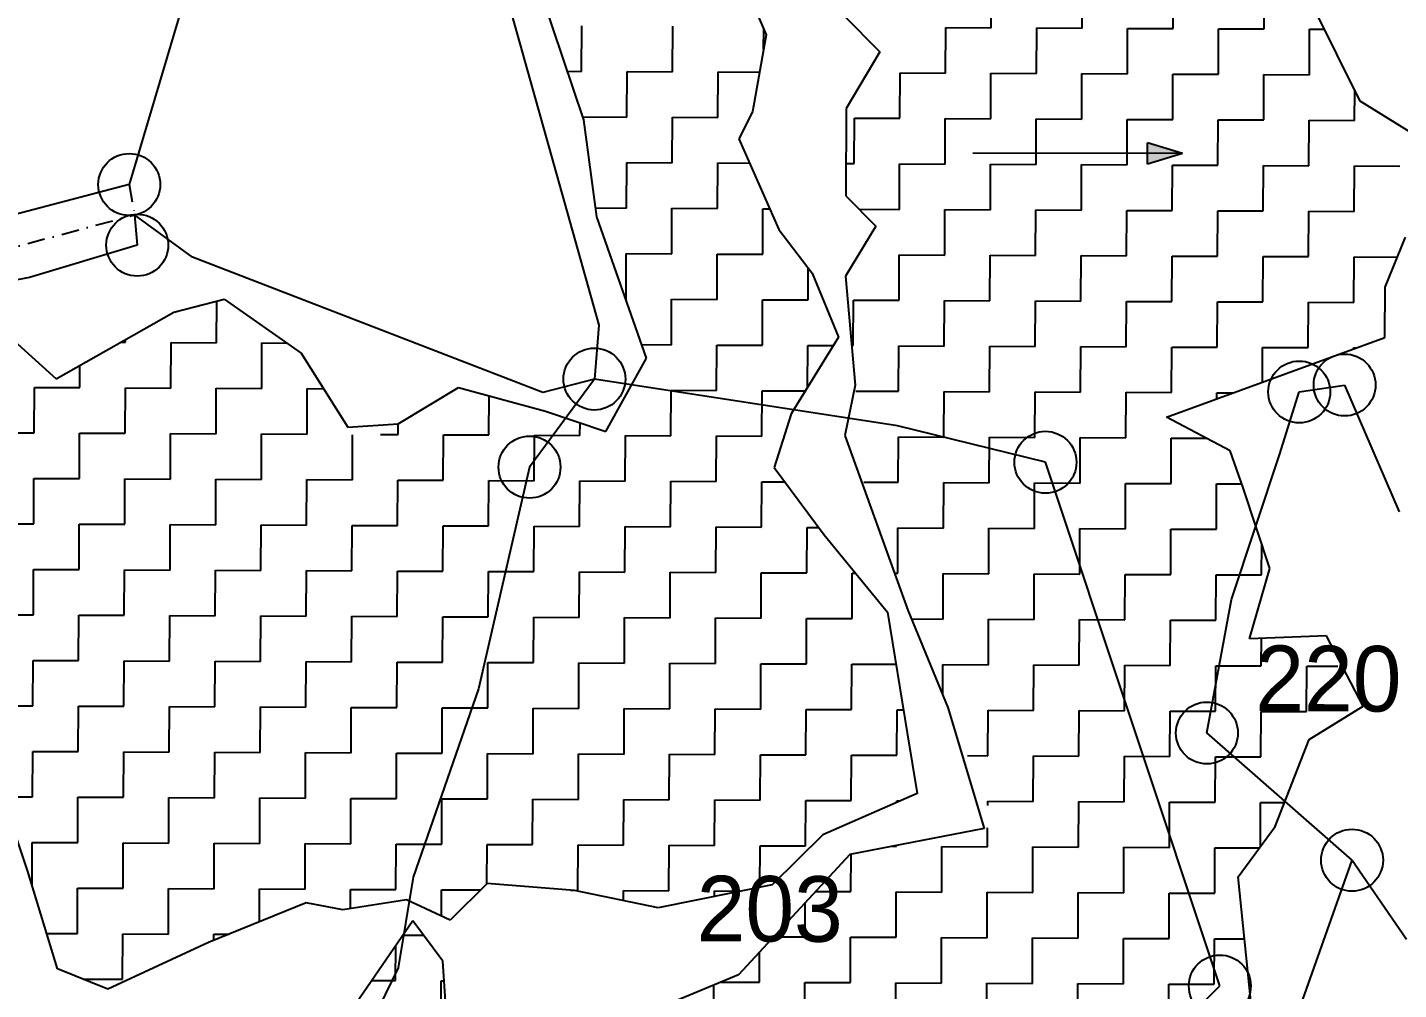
# Model space of a CAD drawing. Header units: metres. Extents: x 281411 to 286097, y 2026212 to 2030446.
# Drawn here: x 283624.7 to 284017.9, y 2029278.3 to 2029554.2 of the extents above; entities that cross this region are included whole.
import ezdxf
from ezdxf.enums import TextEntityAlignment as Align

# ---------------------------------------------------------------- set-up
doc = ezdxf.new("R2010")
doc.units = ezdxf.units.M
doc.linetypes.add('DASHDOT', pattern=[1, 0.5, -0.25, 0, -0.25])
for name, color, linetype in [('POLY_HATCH', 12, 'Continuous'), ('POLY_PARCEL', 6, 'Continuous'), ('POLY_WATER', 4, 'Continuous'), ('TEXT_PARCEL', 7, 'Continuous'), ('V_BOUND_LINE', 7, 'Continuous'), ('V_BOUND_STREAM_LINE', 7, 'DASHDOT')]:
    doc.layers.add(name, color=color, linetype=linetype)
doc.styles.add('TEXT_MAP', font='')
doc.styles.get('TEXT_MAP').set_extended_font_data('Kruti Dev 050')

msp = doc.modelspace()

# ---------------------------------------------------------------- hatches: boundary and pattern name
h = msp.add_hatch(color=256)
h.paths.add_polyline_path([(283945.96, 2029518.03), (283945.96, 2029514.98), (283955.94, 2029518.02)])
h.paths.add_polyline_path([(283955.94, 2029518.02), (283945.97, 2029521.08), (283945.96, 2029518.03)])

# ---------------------------------------------------------------- linework, layer by layer
for points in [[(283945.96, 2029514.98), (283945.97, 2029521.08)], [(283955.94, 2029518.02), (283945.97, 2029521.08)], [(283955.94, 2029518.02), (283895.83, 2029518.09)], [(283955.94, 2029518.02), (283945.96, 2029514.98)]]:
    msp.add_lwpolyline(points)
for centre in [(283653.88, 2029509.15), (283656.17, 2029491.76), (283787.29, 2029453.36), (283989.45, 2029449.66), (284002.48, 2029451.66), (283916.66, 2029429.5), (283768.68, 2029428.11), (283962.98, 2029351.88), (284004.6, 2029315.4), (283966.67, 2029279.34)]:
    msp.add_circle(centre, 8.88)
at = {"layer": 'POLY_HATCH'}
for p, q in [((283784.27, 2029527.74), (283771.16, 2029566.66)), ((283833.71, 2029558.77), (283836.56, 2029552.03)), ((283858.67, 2029557.83), (283869.2, 2029547.2)), ((284006.88, 2029533), (283993.54, 2029559.98)), ((283836.56, 2029552.03), (283832.62, 2029529.94)), ((283869.2, 2029547.2), (283859.51, 2029530.91)), ((284051.7, 2029505.46), (284006.88, 2029533)), ((283832.62, 2029529.94), (283828.73, 2029522.26)), ((283859.51, 2029530.91), (283859.39, 2029505.91)), ((283787.99, 2029499.84), (283784.27, 2029527.74)), ((283828.73, 2029522.26), (283840.16, 2029496.26)), ((283859.39, 2029505.91), (283868.01, 2029497.22)), ((283802.23, 2029459.4), (283787.99, 2029499.84)), ((283868.01, 2029497.22), (283859.29, 2029482.84)), ((283840.16, 2029496.26), (283849.72, 2029483.71)), ((284014.07, 2029479.68), (284019.91, 2029494.07)), ((283849.72, 2029483.71), (283857.33, 2029465.41)), ((283859.29, 2029482.84), (283862.1, 2029451.6)), ((284014, 2029465.26), (284014.07, 2029479.68)), ((283666.67, 2029472.51), (283681.12, 2029476.29)), ((283681.12, 2029476.29), (283703.17, 2029460.81)), ((283632.92, 2029453.44), (283666.67, 2029472.51)), ((283615.68, 2029468.9), (283632.92, 2029453.44)), ((283857.33, 2029465.41), (283843.77, 2029443.36)), ((283951.38, 2029442.47), (284014, 2029465.26)), ((283703.17, 2029460.81), (283716.54, 2029439.6)), ((283790.6, 2029438.31), (283802.23, 2029459.4)), ((283730.97, 2029440.5), (283748.33, 2029450.99)), ((283748.33, 2029450.99), (283773.31, 2029444.15)), ((283862.1, 2029451.6), (283859.15, 2029437.19)), ((283773.31, 2029444.15), (283790.6, 2029438.31)), ((283843.77, 2029443.36), (283838.89, 2029428)), ((283969.61, 2029432.77), (283951.38, 2029442.47)), ((283716.54, 2029439.6), (283730.97, 2029440.5)), ((283859.15, 2029437.19), (283877.2, 2029387.12)), ((283973.41, 2029422.18), (283969.61, 2029432.77)), ((283838.89, 2029428), (283853.23, 2029408.71)), ((283981, 2029399.07), (283973.41, 2029422.18)), ((283853.23, 2029408.71), (283871.4, 2029386.52)), ((283975.14, 2029378.91), (283981, 2029399.07)), ((283877.2, 2029387.12), (283888.62, 2029359.19)), ((283871.4, 2029386.52), (283877.02, 2029351.88)), ((283997.27, 2029379.77), (283975.14, 2029378.91)), ((284007.76, 2029359.54), (283997.27, 2029379.77)), ((283624.79, 2029312.19), (283608.65, 2029360.33)), ((283992.32, 2029349.99), (284007.76, 2029359.54)), ((283888.62, 2029359.19), (283899.04, 2029324.53)), ((283877.02, 2029351.88), (283879.83, 2029334.57)), ((283982.59, 2029325.04), (283992.32, 2029349.99)), ((283879.83, 2029334.57), (283852.8, 2029322.7)), ((283899.04, 2029324.53), (283860.54, 2029317.02)), ((283971.95, 2029310.67), (283982.59, 2029325.04)), ((283852.8, 2029322.7), (283838.3, 2029308.34)), ((283860.54, 2029317.02), (283828.64, 2029282.55)), ((283633.32, 2029284.27), (283624.79, 2029312.19)), ((283756.55, 2029308.71), (283745.92, 2029298.19)), ((283781.55, 2029306.68), (283756.55, 2029308.71)), ((283975.63, 2029274.12), (283971.95, 2029310.67)), ((283805.57, 2029301.76), (283781.55, 2029306.68)), ((283838.3, 2029308.34), (283805.57, 2029301.76)), ((283704.58, 2029303.18), (283676.64, 2029291.77)), ((283715.15, 2029301.21), (283704.58, 2029303.18)), ((283733.44, 2029304.01), (283715.15, 2029301.21)), ((283745.92, 2029298.19), (283733.44, 2029304.01)), ((283735.2, 2029298.01), (283716.8, 2029271.18)), ((283743.8, 2029286.44), (283735.2, 2029298.01)), ((283676.64, 2029291.77), (283647.72, 2029278.44)), ((283745.6, 2029259.51), (283743.8, 2029286.44)), ((283647.72, 2029278.44), (283633.32, 2029284.27)), ((283828.64, 2029282.55), (283792.02, 2029267.34))]:
    msp.add_line(p, q, dxfattribs=at)
at = {"layer": 'POLY_HATCH', "linetype": 'Continuous'}
for p, q in [((283901.1, 2029554.1), (283901.16, 2029567.15)), ((283927.19, 2029553.98), (283927.25, 2029567.03)), ((283953.28, 2029553.86), (283953.34, 2029566.91)), ((283979.38, 2029553.75), (283979.44, 2029566.79)), ((283783.63, 2029541.58), (283783.69, 2029554.63)), ((283809.72, 2029541.47), (283809.78, 2029554.51)), ((283835.84, 2029548), (283835.87, 2029553.67)), ((283888, 2029541.11), (283888.05, 2029554.16)), ((283888.05, 2029554.16), (283901.1, 2029554.1)), ((283914.09, 2029540.99), (283914.15, 2029554.04)), ((283914.15, 2029554.04), (283927.19, 2029553.98)), ((283940.18, 2029540.88), (283940.24, 2029553.92)), ((283940.24, 2029553.92), (283953.28, 2029553.86)), ((283966.27, 2029540.76), (283966.33, 2029553.81)), ((283966.33, 2029553.81), (283979.38, 2029553.75)), ((283992.36, 2029540.64), (283992.42, 2029553.69)), ((283992.42, 2029553.69), (283996.66, 2029553.67)), ((283779.6, 2029541.6), (283783.63, 2029541.58)), ((283796.62, 2029528.48), (283796.67, 2029541.53)), ((283796.67, 2029541.53), (283809.72, 2029541.47)), ((283822.71, 2029528.36), (283822.77, 2029541.41)), ((283822.77, 2029541.41), (283834.66, 2029541.35)), ((283874.89, 2029528.13), (283874.95, 2029541.17)), ((283874.95, 2029541.17), (283888, 2029541.11)), ((283900.98, 2029528.01), (283901.04, 2029541.05)), ((283901.04, 2029541.05), (283914.09, 2029540.99)), ((283927.08, 2029527.89), (283927.13, 2029540.94)), ((283927.13, 2029540.94), (283940.18, 2029540.88)), ((283953.17, 2029527.77), (283953.23, 2029540.82)), ((283953.23, 2029540.82), (283966.27, 2029540.76)), ((283979.26, 2029527.65), (283979.32, 2029540.7)), ((283979.32, 2029540.7), (283992.36, 2029540.64)), ((284005.35, 2029527.54), (284005.39, 2029536.02)), ((283784, 2029528.54), (283796.62, 2029528.48)), ((283809.6, 2029515.37), (283809.66, 2029528.42)), ((283809.66, 2029528.42), (283822.71, 2029528.36)), ((283861.79, 2029515.14), (283861.85, 2029528.18)), ((283861.85, 2029528.18), (283874.89, 2029528.13)), ((283887.88, 2029515.02), (283887.94, 2029528.07)), ((283887.94, 2029528.07), (283900.98, 2029528.01)), ((283913.97, 2029514.9), (283914.03, 2029527.95)), ((283914.03, 2029527.95), (283927.08, 2029527.89)), ((283940.06, 2029514.79), (283940.12, 2029527.83)), ((283940.12, 2029527.83), (283953.17, 2029527.77)), ((283966.15, 2029514.67), (283966.21, 2029527.71)), ((283966.21, 2029527.71), (283979.26, 2029527.65)), ((283992.25, 2029514.55), (283992.3, 2029527.6)), ((283992.3, 2029527.6), (284005.35, 2029527.54)), ((283796.5, 2029502.39), (283796.56, 2029515.43)), ((283796.56, 2029515.43), (283809.6, 2029515.37)), ((283822.59, 2029502.27), (283822.65, 2029515.32)), ((283822.65, 2029515.32), (283831.8, 2029515.27)), ((283859.44, 2029515.15), (283861.79, 2029515.14)), ((283874.77, 2029502.03), (283874.83, 2029515.08)), ((283874.83, 2029515.08), (283887.88, 2029515.02)), ((283900.87, 2029501.92), (283900.92, 2029514.96)), ((283900.92, 2029514.96), (283913.97, 2029514.9)), ((283926.96, 2029501.8), (283927.02, 2029514.84)), ((283927.02, 2029514.84), (283940.06, 2029514.79)), ((283953.05, 2029501.68), (283953.11, 2029514.73)), ((283953.11, 2029514.73), (283966.15, 2029514.67)), ((283979.14, 2029501.56), (283979.2, 2029514.61)), ((283979.2, 2029514.61), (283992.25, 2029514.55)), ((284005.23, 2029501.44), (284005.29, 2029514.49)), ((284005.29, 2029514.49), (284018.34, 2029514.43)), ((283787.64, 2029502.43), (283796.5, 2029502.39)), ((283809.48, 2029489.28), (283809.54, 2029502.33)), ((283809.54, 2029502.33), (283822.59, 2029502.27)), ((283835.58, 2029489.16), (283835.64, 2029502.21)), ((283835.64, 2029502.21), (283837.55, 2029502.2)), ((283863.19, 2029502.09), (283874.77, 2029502.03)), ((283887.76, 2029488.93), (283887.82, 2029501.97)), ((283887.82, 2029501.97), (283900.87, 2029501.92)), ((283913.85, 2029488.81), (283913.91, 2029501.86)), ((283913.91, 2029501.86), (283926.96, 2029501.8)), ((283939.94, 2029488.69), (283940, 2029501.74)), ((283940, 2029501.74), (283953.05, 2029501.68)), ((283966.04, 2029488.58), (283966.1, 2029501.62)), ((283966.1, 2029501.62), (283979.14, 2029501.56)), ((283992.13, 2029488.46), (283992.19, 2029501.5)), ((283992.19, 2029501.5), (284005.23, 2029501.44)), ((283796.38, 2029476.3), (283796.44, 2029489.34)), ((283796.44, 2029489.34), (283809.48, 2029489.28)), ((283822.47, 2029476.18), (283822.53, 2029489.22)), ((283822.53, 2029489.22), (283835.58, 2029489.16)), ((283874.66, 2029475.94), (283874.71, 2029488.99)), ((283874.71, 2029488.99), (283887.76, 2029488.93)), ((283900.75, 2029475.82), (283900.81, 2029488.87)), ((283900.81, 2029488.87), (283913.85, 2029488.81)), ((283926.84, 2029475.71), (283926.9, 2029488.75)), ((283926.9, 2029488.75), (283939.94, 2029488.69)), ((283952.93, 2029475.59), (283952.99, 2029488.63)), ((283952.99, 2029488.63), (283966.04, 2029488.58)), ((283979.02, 2029475.47), (283979.08, 2029488.52)), ((283979.08, 2029488.52), (283992.13, 2029488.46)), ((284005.12, 2029475.35), (284005.17, 2029488.4)), ((284005.17, 2029488.4), (284017.58, 2029488.34)), ((283848.56, 2029476.06), (283848.6, 2029485.18)), ((283678.91, 2029463.78), (283678.96, 2029475.73)), ((283796.28, 2029476.3), (283796.38, 2029476.3)), ((283809.37, 2029463.19), (283809.43, 2029476.24)), ((283809.43, 2029476.24), (283822.47, 2029476.18)), ((283835.46, 2029463.07), (283835.52, 2029476.12)), ((283835.52, 2029476.12), (283848.56, 2029476.06)), ((283861.55, 2029462.95), (283861.61, 2029476)), ((283861.61, 2029476), (283874.66, 2029475.94)), ((283887.64, 2029462.84), (283887.7, 2029475.88)), ((283887.7, 2029475.88), (283900.75, 2029475.82)), ((283913.73, 2029462.72), (283913.79, 2029475.76)), ((283913.79, 2029475.76), (283926.84, 2029475.71)), ((283939.83, 2029462.6), (283939.89, 2029475.65)), ((283939.89, 2029475.65), (283952.93, 2029475.59)), ((283965.92, 2029462.48), (283965.98, 2029475.53)), ((283965.98, 2029475.53), (283979.02, 2029475.47)), ((283992.01, 2029462.37), (283992.07, 2029475.41)), ((283992.07, 2029475.41), (284005.12, 2029475.35)), ((283651.44, 2029463.9), (283652.81, 2029463.9)), ((283652.81, 2029463.9), (283652.82, 2029464.68)), ((283665.8, 2029450.79), (283665.86, 2029463.84)), ((283665.86, 2029463.84), (283678.91, 2029463.78)), ((283691.89, 2029450.67), (283691.95, 2029463.72)), ((283691.95, 2029463.72), (283699.07, 2029463.69)), ((283800.89, 2029463.23), (283809.37, 2029463.19)), ((283822.35, 2029450.09), (283822.41, 2029463.13)), ((283822.41, 2029463.13), (283835.46, 2029463.07)), ((283848.45, 2029450.98), (283848.5, 2029463.01)), ((283848.5, 2029463.01), (283855.84, 2029462.98)), ((283861.08, 2029462.96), (283861.55, 2029462.95)), ((283874.54, 2029449.85), (283874.6, 2029462.9)), ((283874.6, 2029462.9), (283887.64, 2029462.84)), ((283900.63, 2029449.73), (283900.69, 2029462.78)), ((283900.69, 2029462.78), (283913.73, 2029462.72)), ((283926.72, 2029449.61), (283926.78, 2029462.66)), ((283926.78, 2029462.66), (283939.83, 2029462.6)), ((283952.81, 2029449.5), (283952.87, 2029462.54)), ((283952.87, 2029462.54), (283965.92, 2029462.48)), ((283978.92, 2029452.49), (283978.96, 2029462.42)), ((283978.96, 2029462.42), (283992.01, 2029462.37)), ((284005.06, 2029462.31), (284005.88, 2029462.3)), ((284005.06, 2029462), (284005.06, 2029462.31)), ((283639.71, 2029450.91), (283639.74, 2029457.29)), ((283626.6, 2029437.92), (283626.66, 2029450.97)), ((283626.66, 2029450.97), (283639.71, 2029450.91)), ((283652.7, 2029437.81), (283652.76, 2029450.85)), ((283652.76, 2029450.85), (283665.8, 2029450.79)), ((283678.79, 2029437.69), (283678.85, 2029450.73)), ((283678.85, 2029450.73), (283691.89, 2029450.67)), ((283704.88, 2029437.57), (283704.94, 2029450.62)), ((283704.94, 2029450.62), (283709.61, 2029450.59)), ((283809.25, 2029437.1), (283809.31, 2029450.14)), ((283809.31, 2029450.14), (283822.35, 2029450.09)), ((283835.34, 2029436.98), (283835.4, 2029450.03)), ((283835.4, 2029450.03), (283847.83, 2029449.97)), ((283757.06, 2029437.33), (283757.12, 2029448.59)), ((283862.26, 2029449.91), (283874.54, 2029449.85)), ((283887.52, 2029436.74), (283887.58, 2029449.79)), ((283887.58, 2029449.79), (283900.63, 2029449.73)), ((283913.62, 2029436.63), (283913.68, 2029449.67)), ((283913.68, 2029449.67), (283926.72, 2029449.61)), ((283939.71, 2029436.51), (283939.77, 2029449.56)), ((283939.77, 2029449.56), (283952.81, 2029449.5)), ((283965.85, 2029447.73), (283965.86, 2029449.44)), ((283965.86, 2029449.44), (283970.47, 2029449.42)), ((283730.97, 2029437.45), (283730.99, 2029440.51)), ((283783.16, 2029437.22), (283783.17, 2029440.82)), ((283613.56, 2029437.98), (283626.6, 2029437.92)), ((283639.59, 2029424.82), (283639.65, 2029437.86)), ((283639.65, 2029437.86), (283652.7, 2029437.81)), ((283665.68, 2029424.7), (283665.74, 2029437.75)), ((283665.74, 2029437.75), (283678.79, 2029437.69)), ((283691.78, 2029424.58), (283691.83, 2029437.63)), ((283691.83, 2029437.63), (283704.88, 2029437.57)), ((283717.87, 2029424.46), (283717.93, 2029437.4)), ((283725.97, 2029437.47), (283730.97, 2029437.45)), ((283743.96, 2029424.35), (283744.02, 2029437.39)), ((283744.02, 2029437.39), (283757.06, 2029437.33)), ((283770.05, 2029424.23), (283770.11, 2029437.27)), ((283770.11, 2029437.27), (283783.16, 2029437.22)), ((283796.14, 2029424.11), (283796.2, 2029437.16)), ((283796.2, 2029437.16), (283809.25, 2029437.1)), ((283822.24, 2029423.99), (283822.29, 2029437.04)), ((283822.29, 2029437.04), (283835.34, 2029436.98)), ((283874.42, 2029423.76), (283874.48, 2029436.8)), ((283874.48, 2029436.8), (283887.52, 2029436.74)), ((283900.51, 2029423.64), (283900.57, 2029436.69)), ((283900.57, 2029436.69), (283913.62, 2029436.63)), ((283926.6, 2029423.52), (283926.66, 2029436.57)), ((283926.66, 2029436.57), (283939.71, 2029436.51)), ((283952.7, 2029423.4), (283952.75, 2029436.45)), ((283952.75, 2029436.45), (283962.78, 2029436.4)), ((283626.49, 2029411.83), (283626.55, 2029424.88)), ((283626.55, 2029424.88), (283639.59, 2029424.82)), ((283652.58, 2029411.71), (283652.64, 2029424.76)), ((283652.64, 2029424.76), (283665.68, 2029424.7)), ((283678.67, 2029411.6), (283678.73, 2029424.64)), ((283678.73, 2029424.64), (283691.78, 2029424.58)), ((283704.76, 2029411.48), (283704.82, 2029424.52)), ((283704.82, 2029424.52), (283717.87, 2029424.46)), ((283730.86, 2029411.36), (283730.91, 2029424.41)), ((283730.91, 2029424.41), (283743.96, 2029424.35)), ((283756.95, 2029411.24), (283757.01, 2029424.29)), ((283757.01, 2029424.29), (283770.05, 2029424.23)), ((283783.04, 2029411.12), (283783.1, 2029424.17)), ((283783.1, 2029424.17), (283796.14, 2029424.11)), ((283809.13, 2029411.01), (283809.19, 2029424.05)), ((283809.19, 2029424.05), (283822.24, 2029423.99)), ((283835.22, 2029410.89), (283835.28, 2029423.93)), ((283835.28, 2029423.93), (283841.94, 2029423.9)), ((283864.61, 2029423.8), (283874.42, 2029423.76)), ((283887.41, 2029410.65), (283887.47, 2029423.7)), ((283887.47, 2029423.7), (283900.51, 2029423.64)), ((283913.5, 2029410.53), (283913.56, 2029423.58)), ((283913.56, 2029423.58), (283926.6, 2029423.52)), ((283939.59, 2029410.42), (283939.65, 2029423.46)), ((283939.65, 2029423.46), (283952.7, 2029423.4)), ((283965.68, 2029410.3), (283965.74, 2029423.35)), ((283965.74, 2029423.35), (283973.01, 2029423.31)), ((283613.44, 2029411.89), (283626.49, 2029411.83)), ((283639.47, 2029398.73), (283639.53, 2029411.77)), ((283639.53, 2029411.77), (283652.58, 2029411.71)), ((283665.57, 2029398.61), (283665.63, 2029411.65)), ((283665.63, 2029411.65), (283678.67, 2029411.6)), ((283691.66, 2029398.49), (283691.72, 2029411.54)), ((283691.72, 2029411.54), (283704.76, 2029411.48)), ((283717.75, 2029398.37), (283717.81, 2029411.42)), ((283717.81, 2029411.42), (283730.86, 2029411.36)), ((283743.84, 2029398.25), (283743.9, 2029411.3)), ((283743.9, 2029411.3), (283756.95, 2029411.24)), ((283769.93, 2029398.14), (283769.99, 2029411.18)), ((283769.99, 2029411.18), (283783.04, 2029411.12)), ((283796.03, 2029398.02), (283796.08, 2029411.07)), ((283796.08, 2029411.07), (283809.13, 2029411.01)), ((283822.12, 2029397.9), (283822.18, 2029410.95)), ((283822.18, 2029410.95), (283835.22, 2029410.89)), ((283848.21, 2029397.78), (283848.27, 2029410.83)), ((283848.27, 2029410.83), (283851.67, 2029410.81)), ((283874.3, 2029397.67), (283874.36, 2029410.71)), ((283874.36, 2029410.71), (283887.41, 2029410.65)), ((283900.39, 2029397.55), (283900.45, 2029410.59)), ((283900.45, 2029410.59), (283913.5, 2029410.53)), ((283926.49, 2029397.43), (283926.54, 2029410.48)), ((283926.54, 2029410.48), (283939.59, 2029410.42)), ((283952.58, 2029397.31), (283952.64, 2029410.36)), ((283952.64, 2029410.36), (283965.68, 2029410.3)), ((283978.67, 2029397.19), (283978.71, 2029406.05)), ((283626.37, 2029385.74), (283626.43, 2029398.78)), ((283626.43, 2029398.78), (283639.47, 2029398.73)), ((283652.46, 2029385.62), (283652.52, 2029398.67)), ((283652.52, 2029398.67), (283665.57, 2029398.61)), ((283678.55, 2029385.5), (283678.61, 2029398.55)), ((283678.61, 2029398.55), (283691.66, 2029398.49)), ((283704.65, 2029385.39), (283704.7, 2029398.43)), ((283704.7, 2029398.43), (283717.75, 2029398.37)), ((283730.74, 2029385.27), (283730.8, 2029398.31)), ((283730.8, 2029398.31), (283743.84, 2029398.25)), ((283756.83, 2029385.15), (283756.89, 2029398.2)), ((283756.89, 2029398.2), (283769.93, 2029398.14)), ((283782.92, 2029385.03), (283782.98, 2029398.08)), ((283782.98, 2029398.08), (283796.03, 2029398.02)), ((283809.01, 2029384.91), (283809.07, 2029397.96)), ((283809.07, 2029397.96), (283822.12, 2029397.9)), ((283835.11, 2029384.8), (283835.16, 2029397.84)), ((283835.16, 2029397.84), (283848.21, 2029397.78)), ((283861.2, 2029384.68), (283861.26, 2029397.72)), ((283861.26, 2029397.72), (283862.23, 2029397.72)), ((283873.4, 2029397.67), (283874.3, 2029397.67)), ((283887.29, 2029384.56), (283887.35, 2029397.61)), ((283887.35, 2029397.61), (283900.39, 2029397.55)), ((283913.38, 2029384.44), (283913.44, 2029397.49)), ((283913.44, 2029397.49), (283926.49, 2029397.43)), ((283939.47, 2029384.33), (283939.53, 2029397.37)), ((283939.53, 2029397.37), (283952.58, 2029397.31)), ((283965.56, 2029384.21), (283965.62, 2029397.25)), ((283965.62, 2029397.25), (283978.67, 2029397.19)), ((283613.32, 2029385.8), (283626.37, 2029385.74)), ((283639.36, 2029372.63), (283639.42, 2029385.68)), ((283639.42, 2029385.68), (283652.46, 2029385.62)), ((283665.45, 2029372.52), (283665.51, 2029385.56)), ((283665.51, 2029385.56), (283678.55, 2029385.5)), ((283691.54, 2029372.4), (283691.6, 2029385.44)), ((283691.6, 2029385.44), (283704.65, 2029385.39)), ((283717.63, 2029372.28), (283717.69, 2029385.33)), ((283717.69, 2029385.33), (283730.74, 2029385.27)), ((283743.72, 2029372.16), (283743.78, 2029385.21)), ((283743.78, 2029385.21), (283756.83, 2029385.15)), ((283769.82, 2029372.05), (283769.88, 2029385.09)), ((283769.88, 2029385.09), (283782.92, 2029385.03)), ((283795.91, 2029371.93), (283795.97, 2029384.97)), ((283795.97, 2029384.97), (283809.01, 2029384.91)), ((283822, 2029371.81), (283822.06, 2029384.86)), ((283822.06, 2029384.86), (283835.11, 2029384.8)), ((283848.09, 2029371.69), (283848.15, 2029384.74)), ((283848.15, 2029384.74), (283861.2, 2029384.68)), ((283878.23, 2029384.6), (283887.29, 2029384.56)), ((283900.28, 2029371.46), (283900.34, 2029384.5)), ((283900.34, 2029384.5), (283913.38, 2029384.44)), ((283926.37, 2029371.34), (283926.43, 2029384.38)), ((283926.43, 2029384.38), (283939.47, 2029384.33)), ((283952.46, 2029371.22), (283952.52, 2029384.27)), ((283952.52, 2029384.27), (283965.56, 2029384.21)), ((283978.55, 2029371.1), (283978.59, 2029379.04)), ((283626.25, 2029359.65), (283626.31, 2029372.69)), ((283626.31, 2029372.69), (283639.36, 2029372.63)), ((283652.34, 2029359.53), (283652.4, 2029372.58)), ((283652.4, 2029372.58), (283665.45, 2029372.52)), ((283678.44, 2029359.41), (283678.49, 2029372.46)), ((283678.49, 2029372.46), (283691.54, 2029372.4)), ((283704.53, 2029359.29), (283704.59, 2029372.34)), ((283704.59, 2029372.34), (283717.63, 2029372.28)), ((283730.62, 2029359.18), (283730.68, 2029372.22)), ((283730.68, 2029372.22), (283743.72, 2029372.16)), ((283756.71, 2029359.06), (283756.77, 2029372.1)), ((283756.77, 2029372.1), (283769.82, 2029372.05)), ((283782.8, 2029358.94), (283782.86, 2029371.99)), ((283782.86, 2029371.99), (283795.91, 2029371.93)), ((283808.9, 2029358.82), (283808.95, 2029371.87)), ((283808.95, 2029371.87), (283822, 2029371.81)), ((283834.99, 2029358.7), (283835.05, 2029371.75)), ((283835.05, 2029371.75), (283848.09, 2029371.69)), ((283861.08, 2029358.59), (283861.14, 2029371.63)), ((283861.14, 2029371.63), (283873.83, 2029371.58)), ((283887.19, 2029362.69), (283887.23, 2029371.51)), ((283887.23, 2029371.51), (283900.28, 2029371.46)), ((283913.26, 2029358.35), (283913.32, 2029371.4)), ((283913.32, 2029371.4), (283926.37, 2029371.34)), ((283939.36, 2029358.23), (283939.41, 2029371.28)), ((283939.41, 2029371.28), (283952.46, 2029371.22)), ((283965.45, 2029358.12), (283965.51, 2029371.16)), ((283965.51, 2029371.16), (283978.55, 2029371.1)), ((283991.54, 2029358), (283991.6, 2029371.04)), ((283991.6, 2029371.04), (284000.52, 2029371)), ((283613.21, 2029359.71), (283626.25, 2029359.65)), ((283639.24, 2029346.54), (283639.3, 2029359.59)), ((283639.3, 2029359.59), (283652.34, 2029359.53)), ((283665.33, 2029346.42), (283665.39, 2029359.47)), ((283665.39, 2029359.47), (283678.44, 2029359.41)), ((283691.42, 2029346.31), (283691.48, 2029359.35)), ((283691.48, 2029359.35), (283704.53, 2029359.29)), ((283717.51, 2029346.19), (283717.57, 2029359.23)), ((283717.57, 2029359.23), (283730.62, 2029359.18)), ((283743.61, 2029346.07), (283743.67, 2029359.12)), ((283743.67, 2029359.12), (283756.71, 2029359.06)), ((283769.7, 2029345.95), (283769.76, 2029359)), ((283769.76, 2029359), (283782.8, 2029358.94)), ((283795.79, 2029345.84), (283795.85, 2029358.88)), ((283795.85, 2029358.88), (283808.9, 2029358.82)), ((283821.88, 2029345.72), (283821.94, 2029358.76)), ((283821.94, 2029358.76), (283834.99, 2029358.7)), ((283847.97, 2029345.6), (283848.03, 2029358.65)), ((283848.03, 2029358.65), (283861.08, 2029358.59)), ((283874.07, 2029345.48), (283874.13, 2029358.53)), ((283874.13, 2029358.53), (283875.94, 2029358.52)), ((283900.16, 2029345.36), (283900.22, 2029358.41)), ((283900.22, 2029358.41), (283913.26, 2029358.35)), ((283926.25, 2029345.25), (283926.31, 2029358.29)), ((283926.31, 2029358.29), (283939.36, 2029358.23)), ((283952.34, 2029345.13), (283952.4, 2029358.17)), ((283952.4, 2029358.17), (283965.45, 2029358.12)), ((283978.43, 2029345.01), (283978.49, 2029358.06)), ((283978.49, 2029358.06), (283991.54, 2029358)), ((283626.13, 2029333.56), (283626.19, 2029346.6)), ((283626.19, 2029346.6), (283639.24, 2029346.54)), ((283652.23, 2029333.44), (283652.28, 2029346.48)), ((283652.28, 2029346.48), (283665.33, 2029346.42)), ((283678.32, 2029333.32), (283678.38, 2029346.37)), ((283678.38, 2029346.37), (283691.42, 2029346.31)), ((283704.41, 2029333.2), (283704.47, 2029346.25)), ((283704.47, 2029346.25), (283717.51, 2029346.19)), ((283730.5, 2029333.08), (283730.56, 2029346.13)), ((283730.56, 2029346.13), (283743.61, 2029346.07)), ((283756.59, 2029332.97), (283756.65, 2029346.01)), ((283756.65, 2029346.01), (283769.7, 2029345.95)), ((283782.69, 2029332.85), (283782.74, 2029345.89)), ((283782.74, 2029345.89), (283795.79, 2029345.84)), ((283808.78, 2029332.73), (283808.84, 2029345.78)), ((283808.84, 2029345.78), (283821.88, 2029345.72)), ((283834.87, 2029332.61), (283834.93, 2029345.66)), ((283834.93, 2029345.66), (283847.97, 2029345.6)), ((283860.96, 2029332.49), (283861.02, 2029345.54)), ((283861.02, 2029345.54), (283874.07, 2029345.48)), ((283894.26, 2029345.39), (283900.16, 2029345.36)), ((283913.15, 2029332.26), (283913.2, 2029345.31)), ((283913.2, 2029345.31), (283926.25, 2029345.25)), ((283939.24, 2029332.14), (283939.3, 2029345.19)), ((283939.3, 2029345.19), (283952.34, 2029345.13)), ((283965.33, 2029332.02), (283965.39, 2029345.07)), ((283965.39, 2029345.07), (283978.43, 2029345.01)), ((283617.62, 2029333.59), (283626.13, 2029333.56)), ((283639.12, 2029320.45), (283639.18, 2029333.5)), ((283639.18, 2029333.5), (283652.23, 2029333.44)), ((283665.21, 2029320.33), (283665.27, 2029333.38)), ((283665.27, 2029333.38), (283678.32, 2029333.32)), ((283691.3, 2029320.21), (283691.36, 2029333.26)), ((283691.36, 2029333.26), (283704.41, 2029333.2)), ((283717.4, 2029320.1), (283717.46, 2029333.14)), ((283717.46, 2029333.14), (283730.5, 2029333.08)), ((283743.49, 2029319.98), (283743.55, 2029333.02)), ((283743.55, 2029333.02), (283756.59, 2029332.97)), ((283769.58, 2029319.86), (283769.64, 2029332.91)), ((283769.64, 2029332.91), (283782.69, 2029332.85)), ((283795.67, 2029319.74), (283795.73, 2029332.79)), ((283795.73, 2029332.79), (283808.78, 2029332.73)), ((283821.76, 2029319.63), (283821.82, 2029332.67)), ((283821.82, 2029332.67), (283834.87, 2029332.61)), ((283847.86, 2029319.51), (283847.92, 2029332.55)), ((283847.92, 2029332.55), (283860.96, 2029332.49)), ((283874.01, 2029332.44), (283874.96, 2029332.43)), ((283874.01, 2029332.01), (283874.01, 2029332.44)), ((283900.09, 2029331.12), (283900.1, 2029332.32)), ((283900.1, 2029332.32), (283913.15, 2029332.26)), ((283926.13, 2029319.15), (283926.19, 2029332.2)), ((283926.19, 2029332.2), (283939.24, 2029332.14)), ((283952.22, 2029319.04), (283952.28, 2029332.08)), ((283952.28, 2029332.08), (283965.33, 2029332.02)), ((283978.32, 2029319.27), (283978.38, 2029331.96)), ((283978.38, 2029331.96), (283985.28, 2029331.93)), ((283900.04, 2029319.27), (283900.07, 2029324.73)), ((283626.02, 2029308.17), (283626.07, 2029320.51)), ((283626.07, 2029320.51), (283639.12, 2029320.45)), ((283652.11, 2029307.35), (283652.17, 2029320.39)), ((283652.17, 2029320.39), (283665.21, 2029320.33)), ((283678.2, 2029307.23), (283678.26, 2029320.27)), ((283678.26, 2029320.27), (283691.3, 2029320.21)), ((283704.29, 2029307.11), (283704.35, 2029320.16)), ((283704.35, 2029320.16), (283717.4, 2029320.1)), ((283730.38, 2029306.99), (283730.44, 2029320.04)), ((283730.44, 2029320.04), (283743.49, 2029319.98)), ((283756.48, 2029308.65), (283756.53, 2029319.92)), ((283756.53, 2029319.92), (283769.58, 2029319.86)), ((283782.57, 2029306.76), (283782.63, 2029319.8)), ((283782.63, 2029319.8), (283795.67, 2029319.74)), ((283808.66, 2029306.64), (283808.72, 2029319.68)), ((283808.72, 2029319.68), (283821.76, 2029319.63)), ((283834.76, 2029307.63), (283834.81, 2029319.57)), ((283834.81, 2029319.57), (283847.86, 2029319.51)), ((283860.84, 2029306.4), (283860.89, 2029317.09)), ((283872.72, 2029319.4), (283873.95, 2029319.39)), ((283873.95, 2029319.39), (283873.95, 2029319.64)), ((283886.94, 2029306.28), (283886.99, 2029319.33)), ((283886.99, 2029319.33), (283900.04, 2029319.27)), ((283913.03, 2029306.17), (283913.09, 2029319.21)), ((283913.09, 2029319.21), (283926.13, 2029319.15)), ((283939.12, 2029306.05), (283939.18, 2029319.1)), ((283939.18, 2029319.1), (283952.22, 2029319.04)), ((283965.21, 2029305.93), (283965.27, 2029318.98)), ((283965.27, 2029318.98), (283978.06, 2029318.92)), ((283639, 2029294.36), (283639.06, 2029307.4)), ((283639.06, 2029307.4), (283652.11, 2029307.35)), ((283665.09, 2029294.24), (283665.15, 2029307.29)), ((283665.15, 2029307.29), (283678.2, 2029307.23)), ((283691.2, 2029297.72), (283691.25, 2029307.17)), ((283691.25, 2029307.17), (283704.29, 2029307.11)), ((283717.31, 2029301.54), (283717.34, 2029307.05)), ((283717.34, 2029307.05), (283730.38, 2029306.99)), ((283743.4, 2029299.36), (283743.43, 2029306.93)), ((283743.43, 2029306.93), (283754.7, 2029306.88)), ((283780.46, 2029306.77), (283782.57, 2029306.76)), ((283795.6, 2029303.8), (283795.61, 2029306.7)), ((283795.61, 2029306.7), (283808.66, 2029306.64)), ((283821.7, 2029305), (283821.71, 2029306.58)), ((283821.71, 2029306.58), (283829.36, 2029306.54)), ((283850.75, 2029306.45), (283860.84, 2029306.4)), ((283873.83, 2029293.3), (283873.89, 2029306.34)), ((283873.89, 2029306.34), (283886.94, 2029306.28)), ((283899.92, 2029293.18), (283899.98, 2029306.23)), ((283899.98, 2029306.23), (283913.03, 2029306.17)), ((283926.01, 2029293.06), (283926.07, 2029306.11)), ((283926.07, 2029306.11), (283939.12, 2029306.05)), ((283952.11, 2029292.94), (283952.17, 2029305.99)), ((283952.17, 2029305.99), (283965.21, 2029305.93)), ((283847.74, 2029293.42), (283847.78, 2029303.24)), ((283630.23, 2029294.4), (283639, 2029294.36)), ((283651.99, 2029281.25), (283652.05, 2029294.3)), ((283652.05, 2029294.3), (283665.09, 2029294.24)), ((283678.13, 2029292.38), (283678.14, 2029294.18)), ((283678.14, 2029294.18), (283682.5, 2029294.16)), ((283732.4, 2029293.94), (283738.25, 2029293.91)), ((283838.73, 2029293.46), (283847.74, 2029293.42)), ((283860.73, 2029280.31), (283860.78, 2029293.36)), ((283860.78, 2029293.36), (283873.83, 2029293.3)), ((283886.82, 2029280.19), (283886.88, 2029293.24)), ((283886.88, 2029293.24), (283899.92, 2029293.18)), ((283912.91, 2029280.08), (283912.97, 2029293.12)), ((283912.97, 2029293.12), (283926.01, 2029293.06)), ((283939, 2029279.96), (283939.06, 2029293)), ((283939.06, 2029293), (283952.11, 2029292.94)), ((283965.09, 2029279.84), (283965.15, 2029292.89)), ((283965.15, 2029292.89), (283973.74, 2029292.85)), ((283730.27, 2029280.9), (283730.31, 2029290.89)), ((283834.63, 2029280.43), (283834.67, 2029289.07)), ((283640.65, 2029281.3), (283651.99, 2029281.25)), ((283723.49, 2029280.93), (283730.27, 2029280.9)), ((283743.25, 2029267.79), (283743.31, 2029280.84)), ((283743.31, 2029280.84), (283744.18, 2029280.84)), ((283821.53, 2029267.44), (283821.58, 2029279.62)), ((283823.65, 2029280.48), (283834.63, 2029280.43)), ((283847.62, 2029267.32), (283847.68, 2029280.37)), ((283847.68, 2029280.37), (283860.73, 2029280.31)), ((283873.71, 2029267.21), (283873.77, 2029280.25)), ((283873.77, 2029280.25), (283886.82, 2029280.19)), ((283899.8, 2029267.09), (283899.86, 2029280.13)), ((283899.86, 2029280.13), (283912.91, 2029280.08)), ((283925.9, 2029266.97), (283925.96, 2029280.02)), ((283925.96, 2029280.02), (283939, 2029279.96)), ((283951.99, 2029266.85), (283952.05, 2029279.9)), ((283952.05, 2029279.9), (283965.09, 2029279.84))]:
    msp.add_line(p, q, dxfattribs=at)
at = {"layer": 'POLY_PARCEL'}
for p, q in [((283732.57, 2029668.29), (283788.53, 2029468.8)), ((283671.98, 2029488.29), (283655.42, 2029500.45)), ((283772.51, 2029449.5), (283671.98, 2029488.29)), ((283788.53, 2029468.8), (283787.29, 2029453.36)), ((283787.29, 2029453.36), (283768.68, 2029428.11)), ((283787.29, 2029453.36), (283772.51, 2029449.5)), ((283874.23, 2029439.96), (283787.29, 2029453.36)), ((283989.45, 2029449.66), (284002.48, 2029451.66)), ((284002.48, 2029451.66), (284018.07, 2029415.3)), ((283983.89, 2029431.89), (283989.45, 2029449.66)), ((283916.66, 2029429.5), (283874.23, 2029439.96)), ((283970, 2029390.19), (283983.89, 2029431.89)), ((283768.68, 2029428.11), (283754.01, 2029364.51)), ((283966.67, 2029279.34), (283916.66, 2029429.5)), ((283962.98, 2029351.88), (283970, 2029390.19)), ((283754.01, 2029364.51), (283735.27, 2029310.5)), ((284004.6, 2029315.4), (283962.98, 2029351.88)), ((283987.83, 2029267.93), (284004.6, 2029315.4)), ((284004.6, 2029315.4), (284020.17, 2029292.79)), ((283735.27, 2029310.5), (283731.04, 2029284.51)), ((283731.04, 2029284.51), (283719.29, 2029260.6)), ((283912.93, 2029226.55), (283966.67, 2029279.34))]:
    msp.add_line(p, q, dxfattribs=at)
at = {"layer": 'POLY_WATER'}
for p, q in [((283653.88, 2029509.15), (283592.12, 2029492.89)), ((283655.42, 2029500.45), (283656.17, 2029491.76)), ((283656.17, 2029491.76), (283625.28, 2029482.47)), ((283625.28, 2029482.47), (283600.75, 2029477.84))]:
    msp.add_line(p, q, dxfattribs=at)
at = {"layer": 'V_BOUND_LINE'}
msp.add_line((283687.29, 2029621.73), (283653.88, 2029509.15), dxfattribs=at)
at = {"layer": 'V_BOUND_STREAM_LINE', "ltscale": 10}
for p in [(283653.88, 2029509.15), (283585.76, 2029481.8)]:
    msp.add_line(p, (283655.42, 2029500.45), dxfattribs=at)

# ---------------------------------------------------------------- texts
at = {"layer": 'TEXT_PARCEL', "style": 'TEXT_MAP'}
for s, p in [('220', (283997.78, 2029358.1)), ('203', (283837.54, 2029292.08))]:
    msp.add_text(s, height=18.786, rotation=359.7413, dxfattribs=at).set_placement(p, align=Align.CENTER)

doc.saveas('drawing.dxf')
